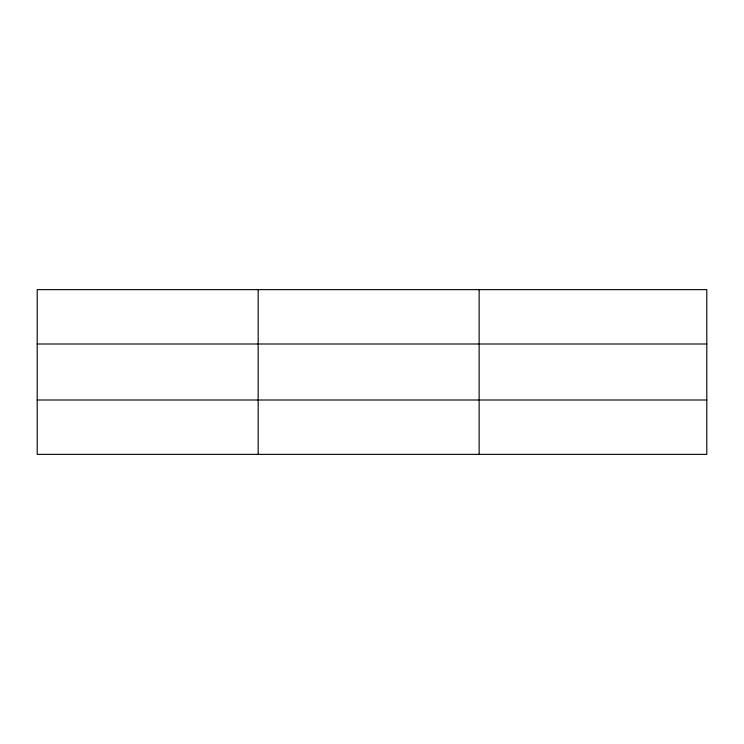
<?xml version="1.0" encoding="UTF-8"?>
<svg xmlns="http://www.w3.org/2000/svg" width="744" height="744" viewBox="0 0 744 744"><rect width="100%" height="100%" fill="white"/><g stroke="black" fill="none" stroke-linecap="round" stroke-linejoin="round"><path stroke-width="1.12" d="M258.168 454.361L258.168 289.639M479.136 454.361L479.136 289.639M706.8 343.998L706.8 289.639L37.2 289.639L37.2 454.361L706.8 454.361L706.8 343.998L37.2 343.998M37.2 400.002L706.8 400.002"/></g></svg>
